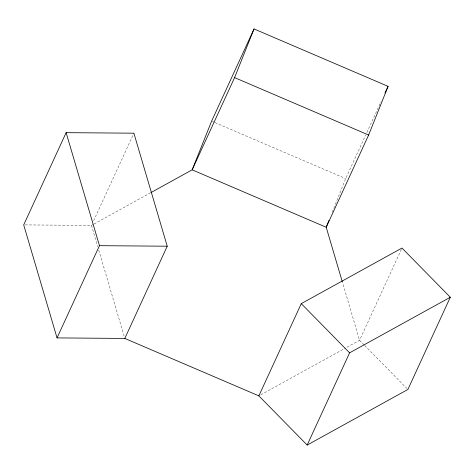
<?xml version="1.0" encoding="UTF-8"?>
<svg xmlns="http://www.w3.org/2000/svg" width="474" height="474" viewBox="0 0 474 474"><rect width="100%" height="100%" fill="white"/><g stroke="black" fill="none" stroke-linecap="round" stroke-linejoin="round"><path stroke-width="0.36" stroke-dasharray="2.37 1.78" d="M332.238 212.18L345.659 178.591L365.638 135.149M93.615 220.742L133.887 133.188M366.87 132.477L381.007 101.732M401.365 249.383L359.559 340.279L346.002 347.762M25.175 224.901L91.464 225.423L93.402 224.35M94.048 223.995L150.211 192.995M260.795 394.795L345.356 348.117M212.293 121.451L214.337 122.328M215.012 122.618L345.659 178.591M364.186 344.989L359.559 340.279L342.471 282.356M364.696 345.51L406.852 388.437M91.464 225.423L97.715 246.61M98.758 250.142L124.395 337.026"/><path stroke-width="0.71" d="M150.856 192.64L192.166 169.834L234.589 77.606L254.034 28.932L388.082 86.357L368.636 135.031L326.213 227.259L342.264 281.651M328.95 220.404L326.213 227.259L192.166 169.834L211.611 121.16L254.034 28.932M124.81 338.436L167.233 246.207L133.887 133.188L66.123 132.661L23.7 224.889L57.046 337.903L124.81 338.436L258.857 395.867L307.176 445.068L407.877 389.48L450.3 297.251L401.982 248.05L301.274 303.638L258.857 395.867M57.046 337.903L99.463 245.674L66.123 132.661M385.007 93.04L388.082 86.357M307.176 445.068L349.599 352.84L450.3 297.251M99.463 245.674L167.233 246.207M234.589 77.606L368.636 135.031M301.274 303.638L349.599 352.84"/></g></svg>
